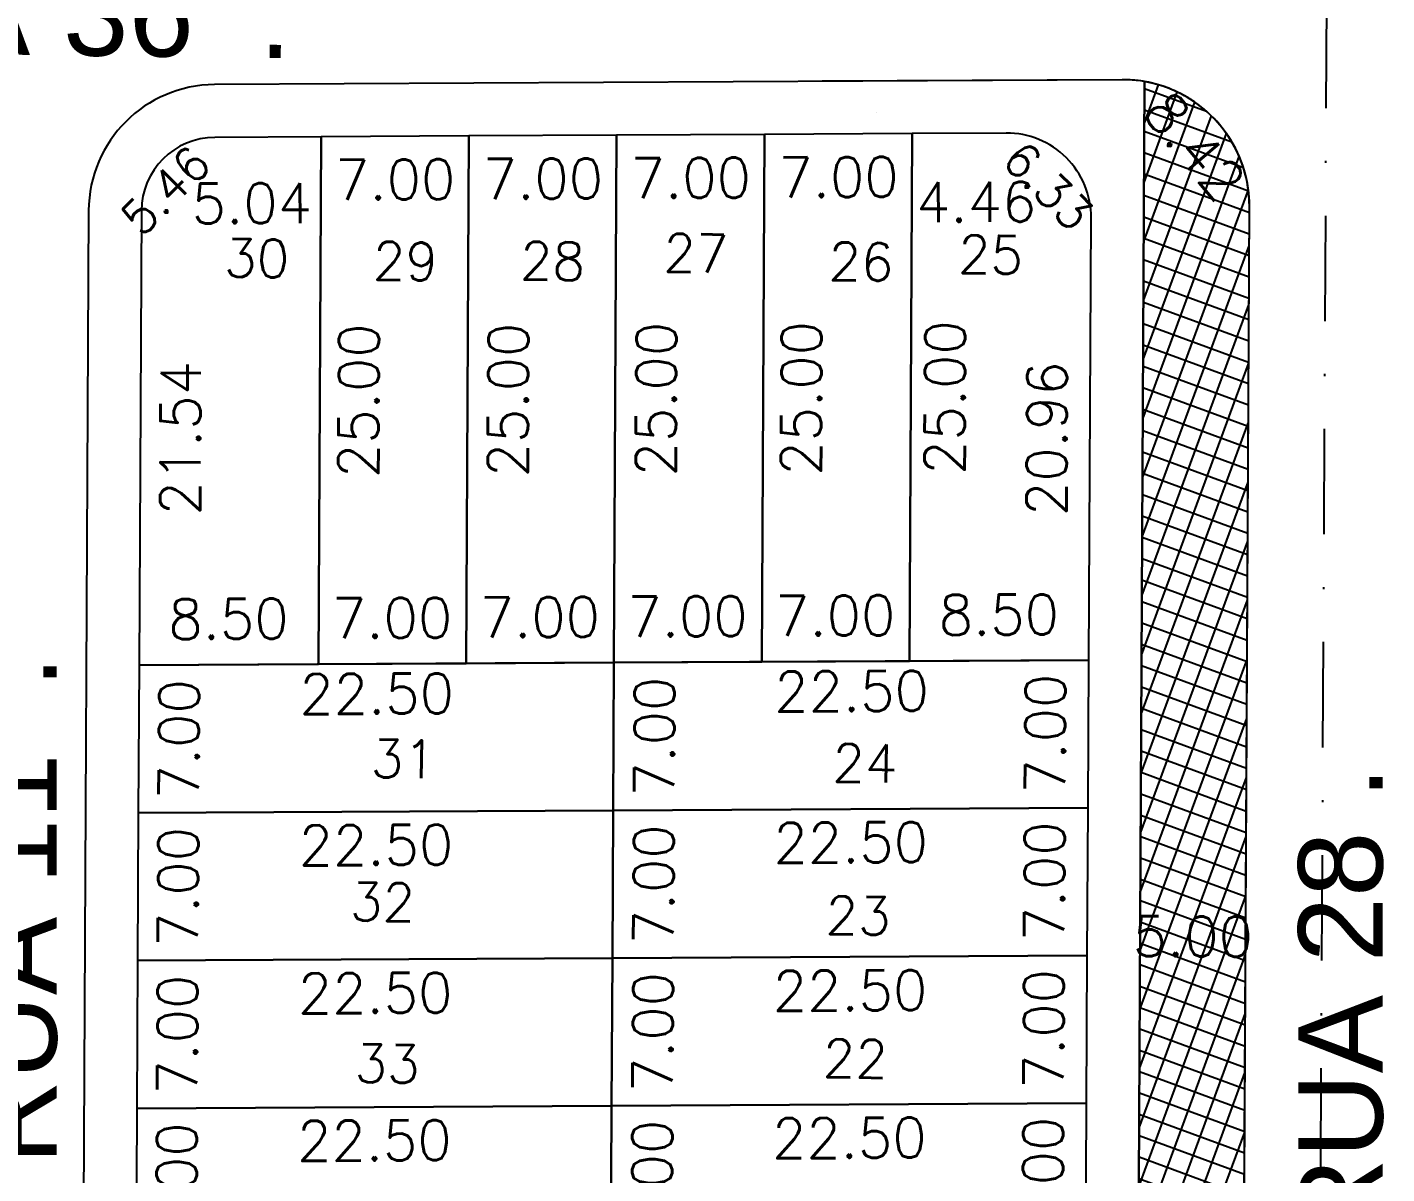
# Model space of a CAD drawing. Header units: millimetres. Extents: x -4430026 to 4783824, y 584 to 9593110.
# Drawn here: x 2247.3 to 2311.7, y 1450.7 to 1505 of the extents above; entities that cross this region are included whole.
import ezdxf
from ezdxf.enums import TextEntityAlignment as Align

# ---------------------------------------------------------------- set-up
doc = ezdxf.new("R2010")
doc.units = ezdxf.units.MM
doc.linetypes.add('DASHDOT', pattern=[1, 0.5, -0.25, 0, -0.25])
for name, color, linetype in [('AGT C-M', 10, 'Continuous'), ('Bra-Rua Calçadas', 1, 'Continuous'), ('Calçada', 1, 'Continuous'), ('Cota', 8, 'Continuous'), ('Cota Curvas', 2, 'Continuous'), ('COTAS', 8, 'Continuous'), ('EIXO DAS VIAS', 252, 'DASHDOT'), ('Lotes', 2, 'Continuous'), ('Nomes de Ruas', 3, 'Continuous'), ('Numero de lotes', 5, 'Continuous'), ('Área Verde Alameda etc.', 92, 'Continuous')]:
    doc.layers.add(name, color=color, linetype=linetype)
doc.styles.add('arcad1', font='romans.shx')
doc.styles.add('ARIAL', font='arial.ttf', dxfattribs={"height": 0.25})
doc.styles.add('ROMANS', font='romans.shx')
doc.dimstyles.new('BOLA100', dxfattribs={"dimscale": 0, "dimtxt": 1.9, "dimasz": 0.18, "dimexe": 0.18, "dimexo": 0.063, "dimgap": 0, "dimtad": 1, "dimzin": 4, "dimdsep": 46, "dimtxsty": 'ROMANS', "dimcen": 0.09, "dimse1": 1, "dimse2": 1, "dimsd1": 1, "dimsd2": 1, "dimclrt": 256, "dimaunit": 1, "dimadec": 4, "dimazin": 0, "dimtfac": 1.2, "dimtix": 1, "dimtmove": 2, "dimatfit": 3, "dimfxl": 1, "dimtvp": 2, "dimtolj": 1, "dimtzin": 4, "dimarcsym": 0})
pattern_1 = [(69.82082076, (-350710.31295, -9590084.73025), (-0.894034063135, 0.32857167248), []), (159.82082076, (-350710.31295, -9590084.73025), (-0.32857167248, -0.894034063135), [])]

# ---------------------------------------------------------------- blocks, each defined once
blk = doc.blocks.new('*D5898')
at = {"layer": 'DEFPOINTS', "color": 0}
for p in [(2296.398, 1454.012), (2297.496, 1454.006), (2297.46, 1447.006)]:
    blk.add_point(p, dxfattribs=at)
at = {"layer": 'Cota', "insert": (2295.43, 1450.516), "char_height": 1.9, "attachment_point": 5, "rotation": 89.70531, "style": 'ROMANS'}
blk.add_mtext('\\A1;7.00', dxfattribs=at)
blk = doc.blocks.new('*D5899')
at = {"layer": 'DEFPOINTS', "color": 0}
for p in [(2296.434, 1461.012), (2297.532, 1461.006), (2297.496, 1454.006)]:
    blk.add_point(p, dxfattribs=at)
at = {"layer": 'Cota', "insert": (2295.466, 1457.517), "char_height": 1.9, "attachment_point": 5, "rotation": 89.70531, "style": 'ROMANS'}
blk.add_mtext('\\A1;7.00', dxfattribs=at)
blk = doc.blocks.new('*D5900')
at = {"layer": 'DEFPOINTS', "color": 0}
for p in [(2296.47, 1468.012), (2297.568, 1468.007), (2297.532, 1461.006)]:
    blk.add_point(p, dxfattribs=at)
at = {"layer": 'Cota', "insert": (2295.502, 1464.517), "char_height": 1.9, "attachment_point": 5, "rotation": 89.70531, "style": 'ROMANS'}
blk.add_mtext('\\A1;7.00', dxfattribs=at)
blk = doc.blocks.new('*D5901')
at = {"layer": 'DEFPOINTS', "color": 0}
for p in [(2296.506, 1475.013), (2297.604, 1475.007), (2297.568, 1468.007)]:
    blk.add_point(p, dxfattribs=at)
at = {"layer": 'Cota', "insert": (2295.538, 1471.517), "char_height": 1.9, "attachment_point": 5, "rotation": 89.70531, "style": 'ROMANS'}
blk.add_mtext('\\A1;7.00', dxfattribs=at)
blk = doc.blocks.new('*D5902')
at = {"layer": 'DEFPOINTS', "color": 0}
for p in [(2296.614, 1495.971), (2297.711, 1495.966), (2297.604, 1475.007)]:
    blk.add_point(p, dxfattribs=at)
at = {"layer": 'Cota', "insert": (2295.61, 1485.497), "char_height": 1.9, "attachment_point": 5, "rotation": 89.70531, "style": 'ROMANS'}
blk.add_mtext('\\A1;20.96', dxfattribs=at)
blk = doc.blocks.new('*D5912')
at = {"layer": 'DEFPOINTS', "color": 0}
for p in [(2274.995, 1453.884), (2277.878, 1453.869), (2274.959, 1446.884)]:
    blk.add_point(p, dxfattribs=at)
at = {"layer": 'Cota', "insert": (2276.91, 1450.374), "char_height": 1.9, "attachment_point": 5, "rotation": 89.70531, "style": 'ROMANS'}
blk.add_mtext('\\A1;7.00', dxfattribs=at)
blk = doc.blocks.new('*D5913')
at = {"layer": 'DEFPOINTS', "color": 0}
for p in [(2275.031, 1460.884), (2277.914, 1460.87), (2274.995, 1453.884)]:
    blk.add_point(p, dxfattribs=at)
at = {"layer": 'Cota', "insert": (2276.946, 1457.374), "char_height": 1.9, "attachment_point": 5, "rotation": 89.70531, "style": 'ROMANS'}
blk.add_mtext('\\A1;7.00', dxfattribs=at)
blk = doc.blocks.new('*D5914')
at = {"layer": 'DEFPOINTS', "color": 0}
for p in [(2275.067, 1467.885), (2277.95, 1467.87), (2275.031, 1460.884)]:
    blk.add_point(p, dxfattribs=at)
at = {"layer": 'Cota', "insert": (2276.982, 1464.375), "char_height": 1.9, "attachment_point": 5, "rotation": 89.70531, "style": 'ROMANS'}
blk.add_mtext('\\A1;7.00', dxfattribs=at)
blk = doc.blocks.new('*D5915')
at = {"layer": 'DEFPOINTS', "color": 0}
for p in [(2275.103, 1474.885), (2277.986, 1474.87), (2275.067, 1467.885)]:
    blk.add_point(p, dxfattribs=at)
at = {"layer": 'Cota', "insert": (2277.018, 1471.375), "char_height": 1.9, "attachment_point": 5, "rotation": 89.70531, "style": 'ROMANS'}
blk.add_mtext('\\A1;7.00', dxfattribs=at)
blk = doc.blocks.new('*D5916')
at = {"layer": 'DEFPOINTS', "color": 0}
for p in [(2275.231, 1499.886), (2278.115, 1499.871), (2275.103, 1474.885)]:
    blk.add_point(p, dxfattribs=at)
at = {"layer": 'Cota', "insert": (2277.1, 1487.376), "char_height": 1.9, "attachment_point": 5, "rotation": 89.70531, "style": 'ROMANS'}
blk.add_mtext('\\A1;25.00', dxfattribs=at)
blk = doc.blocks.new('*D5924')
at = {"layer": 'DEFPOINTS', "color": 0}
for p in [(2252.494, 1453.762), (2255.349, 1453.748), (2252.458, 1446.762)]:
    blk.add_point(p, dxfattribs=at)
at = {"layer": 'Cota', "insert": (2254.381, 1450.252), "char_height": 1.9, "attachment_point": 5, "rotation": 89.70531, "style": 'ROMANS'}
blk.add_mtext('\\A1;7.00', dxfattribs=at)
blk = doc.blocks.new('*D5925')
at = {"layer": 'DEFPOINTS', "color": 0}
for p in [(2252.53, 1460.763), (2255.385, 1460.748), (2252.494, 1453.762)]:
    blk.add_point(p, dxfattribs=at)
at = {"layer": 'Cota', "insert": (2254.417, 1457.253), "char_height": 1.9, "attachment_point": 5, "rotation": 89.70531, "style": 'ROMANS'}
blk.add_mtext('\\A1;7.00', dxfattribs=at)
blk = doc.blocks.new('*D5926')
at = {"layer": 'DEFPOINTS', "color": 0}
for p in [(2252.566, 1467.763), (2255.421, 1467.748), (2252.53, 1460.763)]:
    blk.add_point(p, dxfattribs=at)
at = {"layer": 'Cota', "insert": (2254.453, 1464.253), "char_height": 1.9, "attachment_point": 5, "rotation": 89.70531, "style": 'ROMANS'}
blk.add_mtext('\\A1;7.00', dxfattribs=at)
blk = doc.blocks.new('*D5927')
at = {"layer": 'DEFPOINTS', "color": 0}
for p in [(2252.602, 1474.763), (2255.457, 1474.748), (2252.566, 1467.763)]:
    blk.add_point(p, dxfattribs=at)
at = {"layer": 'Cota', "insert": (2254.489, 1471.253), "char_height": 1.9, "attachment_point": 5, "rotation": 89.70531, "style": 'ROMANS'}
blk.add_mtext('\\A1;7.00', dxfattribs=at)
blk = doc.blocks.new('*D5928')
at = {"layer": 'DEFPOINTS', "color": 0}
for p in [(2252.713, 1496.301), (2255.567, 1496.286), (2252.602, 1474.763)]:
    blk.add_point(p, dxfattribs=at)
at = {"layer": 'Cota', "insert": (2254.562, 1485.522), "char_height": 1.9, "attachment_point": 5, "rotation": 89.70531, "style": 'ROMANS'}
blk.add_mtext('\\A1;21.54', dxfattribs=at)
blk = doc.blocks.new('*D5929')
at = {"layer": 'DEFPOINTS', "color": 0}
for p in [(2255.418, 1498.687), (2260.455, 1498.714), (2260.471, 1495.719)]:
    blk.add_point(p, dxfattribs=at)
at = {"layer": 'Cota', "insert": (2257.947, 1496.656), "char_height": 1.9, "attachment_point": 5, "rotation": 0.31037, "style": 'ROMANS'}
blk.add_mtext('\\A1;5.04', dxfattribs=at)
blk = doc.blocks.new('*D5930')
at = {"layer": 'DEFPOINTS', "color": 0}
for p in [(2261.231, 1499.81), (2268.231, 1499.848), (2268.247, 1496.853)]:
    blk.add_point(p, dxfattribs=at)
at = {"layer": 'Cota', "insert": (2264.742, 1497.784), "char_height": 1.9, "attachment_point": 5, "rotation": 0.31037, "style": 'ROMANS'}
blk.add_mtext('\\A1;7.00', dxfattribs=at)
blk = doc.blocks.new('*D5931')
at = {"layer": 'DEFPOINTS', "color": 0}
for p in [(2268.231, 1499.848), (2275.231, 1499.886), (2275.248, 1496.891)]:
    blk.add_point(p, dxfattribs=at)
at = {"layer": 'Cota', "insert": (2271.742, 1497.822), "char_height": 1.9, "attachment_point": 5, "rotation": 0.31037, "style": 'ROMANS'}
blk.add_mtext('\\A1;7.00', dxfattribs=at)
blk = doc.blocks.new('*D5932')
at = {"layer": 'DEFPOINTS', "color": 0}
for p in [(2275.231, 1499.886), (2282.232, 1499.924), (2282.248, 1496.929)]:
    blk.add_point(p, dxfattribs=at)
at = {"layer": 'Cota', "insert": (2278.743, 1497.86), "char_height": 1.9, "attachment_point": 5, "rotation": 0.31037, "style": 'ROMANS'}
blk.add_mtext('\\A1;7.00', dxfattribs=at)
blk = doc.blocks.new('*D5933')
at = {"layer": 'DEFPOINTS', "color": 0}
for p in [(2282.232, 1499.924), (2289.232, 1499.962), (2289.248, 1496.967)]:
    blk.add_point(p, dxfattribs=at)
at = {"layer": 'Cota', "insert": (2285.743, 1497.898), "char_height": 1.9, "attachment_point": 5, "rotation": 0.31037, "style": 'ROMANS'}
blk.add_mtext('\\A1;7.00', dxfattribs=at)
blk = doc.blocks.new('*D5934')
at = {"layer": 'DEFPOINTS', "color": 0}
for p in [(2290.024, 1498.753), (2294.482, 1498.777), (2294.498, 1495.782)]:
    blk.add_point(p, dxfattribs=at)
at = {"layer": 'Cota', "insert": (2292.264, 1496.72), "char_height": 1.9, "attachment_point": 5, "rotation": 0.31037, "style": 'ROMANS'}
blk.add_mtext('\\A1;4.46', dxfattribs=at)
blk = doc.blocks.new('*D5935')
at = {"layer": 'DEFPOINTS', "color": 0}
for p in [(2261.096, 1476.033), (2252.602, 1474.763), (2261.102, 1474.809)]:
    blk.add_point(p, dxfattribs=at)
at = {"layer": 'Cota', "insert": (2256.84, 1476.96), "char_height": 1.9, "attachment_point": 5, "rotation": 0.31037, "style": 'ROMANS'}
blk.add_mtext('\\A1;8.50', dxfattribs=at)
blk = doc.blocks.new('*D5936')
at = {"layer": 'DEFPOINTS', "color": 0}
for p in [(2268.096, 1476.071), (2261.102, 1474.809), (2268.102, 1474.847)]:
    blk.add_point(p, dxfattribs=at)
at = {"layer": 'Cota', "insert": (2264.591, 1477.002), "char_height": 1.9, "attachment_point": 5, "rotation": 0.31037, "style": 'ROMANS'}
blk.add_mtext('\\A1;7.00', dxfattribs=at)
blk = doc.blocks.new('*D5937')
at = {"layer": 'DEFPOINTS', "color": 0}
for p in [(2275.096, 1476.109), (2268.102, 1474.847), (2275.103, 1474.885)]:
    blk.add_point(p, dxfattribs=at)
at = {"layer": 'Cota', "insert": (2271.591, 1477.04), "char_height": 1.9, "attachment_point": 5, "rotation": 0.31037, "style": 'ROMANS'}
blk.add_mtext('\\A1;7.00', dxfattribs=at)
blk = doc.blocks.new('*D5938')
at = {"layer": 'DEFPOINTS', "color": 0}
for p in [(2282.096, 1476.147), (2275.103, 1474.885), (2282.103, 1474.923)]:
    blk.add_point(p, dxfattribs=at)
at = {"layer": 'Cota', "insert": (2278.591, 1477.078), "char_height": 1.9, "attachment_point": 5, "rotation": 0.31037, "style": 'ROMANS'}
blk.add_mtext('\\A1;7.00', dxfattribs=at)
blk = doc.blocks.new('*D5939')
at = {"layer": 'DEFPOINTS', "color": 0}
for p in [(2289.097, 1476.185), (2282.103, 1474.923), (2289.103, 1474.961)]:
    blk.add_point(p, dxfattribs=at)
at = {"layer": 'Cota', "insert": (2285.591, 1477.116), "char_height": 1.9, "attachment_point": 5, "rotation": 0.31037, "style": 'ROMANS'}
blk.add_mtext('\\A1;7.00', dxfattribs=at)
blk = doc.blocks.new('*D5940')
at = {"layer": 'DEFPOINTS', "color": 0}
for p in [(2297.597, 1476.231), (2289.103, 1474.961), (2297.604, 1475.007)]:
    blk.add_point(p, dxfattribs=at)
at = {"layer": 'Cota', "insert": (2293.342, 1477.158), "char_height": 1.9, "attachment_point": 5, "rotation": 0.31037, "style": 'ROMANS'}
blk.add_mtext('\\A1;8.50', dxfattribs=at)
blk = doc.blocks.new('*D5941')
at = {"layer": 'DEFPOINTS', "color": 0}
for p in [(2261.231, 1499.81), (2264.02, 1499.796), (2261.102, 1474.809)]:
    blk.add_point(p, dxfattribs=at)
at = {"layer": 'Cota', "insert": (2263.006, 1487.3), "char_height": 1.9, "attachment_point": 5, "rotation": 89.70531, "style": 'ROMANS'}
blk.add_mtext('\\A1;25.00', dxfattribs=at)
blk = doc.blocks.new('*D5942')
at = {"layer": 'DEFPOINTS', "color": 0}
for p in [(2268.231, 1499.848), (2271.102, 1499.833), (2268.102, 1474.847)]:
    blk.add_point(p, dxfattribs=at)
at = {"layer": 'Cota', "insert": (2270.088, 1487.338), "char_height": 1.9, "attachment_point": 5, "rotation": 89.70531, "style": 'ROMANS'}
blk.add_mtext('\\A1;25.00', dxfattribs=at)
blk = doc.blocks.new('*D5943')
at = {"layer": 'DEFPOINTS', "color": 0}
for p in [(2282.232, 1499.924), (2284.995, 1499.91), (2282.103, 1474.923)]:
    blk.add_point(p, dxfattribs=at)
at = {"layer": 'Cota', "insert": (2283.98, 1487.414), "char_height": 1.9, "attachment_point": 5, "rotation": 89.70531, "style": 'ROMANS'}
blk.add_mtext('\\A1;25.00', dxfattribs=at)
blk = doc.blocks.new('*D5944')
at = {"layer": 'DEFPOINTS', "color": 0}
for p in [(2289.232, 1499.962), (2291.797, 1499.949), (2289.103, 1474.961)]:
    blk.add_point(p, dxfattribs=at)
at = {"layer": 'Cota', "insert": (2290.783, 1487.453), "char_height": 1.9, "attachment_point": 5, "rotation": 89.70531, "style": 'ROMANS'}
blk.add_mtext('\\A1;25.00', dxfattribs=at)
blk = doc.blocks.new('*D5945')
at = {"layer": 'DEFPOINTS', "color": 0}
for p in [(2252.602, 1474.763), (2275.103, 1474.885), (2275.115, 1472.524)]:
    blk.add_point(p, dxfattribs=at)
at = {"layer": 'Cota', "insert": (2263.86, 1473.413), "char_height": 1.9, "attachment_point": 5, "rotation": 0.31037, "style": 'ROMANS'}
blk.add_mtext('\\A1;22.50', dxfattribs=at)
blk = doc.blocks.new('*D5946')
at = {"layer": 'DEFPOINTS', "color": 0}
for p in [(2252.566, 1467.763), (2275.067, 1467.885), (2275.08, 1465.352)]:
    blk.add_point(p, dxfattribs=at)
at = {"layer": 'Cota', "insert": (2263.825, 1466.241), "char_height": 1.9, "attachment_point": 5, "rotation": 0.31037, "style": 'ROMANS'}
blk.add_mtext('\\A1;22.50', dxfattribs=at)
blk = doc.blocks.new('*D5947')
at = {"layer": 'DEFPOINTS', "color": 0}
for p in [(2252.53, 1460.763), (2275.031, 1460.884), (2275.045, 1458.337)]:
    blk.add_point(p, dxfattribs=at)
at = {"layer": 'Cota', "insert": (2263.789, 1459.226), "char_height": 1.9, "attachment_point": 5, "rotation": 0.31037, "style": 'ROMANS'}
blk.add_mtext('\\A1;22.50', dxfattribs=at)
blk = doc.blocks.new('*D5948')
at = {"layer": 'DEFPOINTS', "color": 0}
for p in [(2252.494, 1453.762), (2274.995, 1453.884), (2275.008, 1451.35)]:
    blk.add_point(p, dxfattribs=at)
at = {"layer": 'Cota', "insert": (2263.753, 1452.239), "char_height": 1.9, "attachment_point": 5, "rotation": 0.31037, "style": 'ROMANS'}
blk.add_mtext('\\A1;22.50', dxfattribs=at)
blk = doc.blocks.new('*D5964')
at = {"layer": 'DEFPOINTS', "color": 0}
for p in [(2275.103, 1474.885), (2297.604, 1475.007), (2297.616, 1472.646)]:
    blk.add_point(p, dxfattribs=at)
at = {"layer": 'Cota', "insert": (2286.361, 1473.535), "char_height": 1.9, "attachment_point": 5, "rotation": 0.31037, "style": 'ROMANS'}
blk.add_mtext('\\A1;22.50', dxfattribs=at)
blk = doc.blocks.new('*D5965')
at = {"layer": 'DEFPOINTS', "color": 0}
for p in [(2275.067, 1467.885), (2297.568, 1468.007), (2297.581, 1465.474)]:
    blk.add_point(p, dxfattribs=at)
at = {"layer": 'Cota', "insert": (2286.326, 1466.363), "char_height": 1.9, "attachment_point": 5, "rotation": 0.31037, "style": 'ROMANS'}
blk.add_mtext('\\A1;22.50', dxfattribs=at)
blk = doc.blocks.new('*D5966')
at = {"layer": 'DEFPOINTS', "color": 0}
for p in [(2275.031, 1460.884), (2297.532, 1461.006), (2297.545, 1458.459)]:
    blk.add_point(p, dxfattribs=at)
at = {"layer": 'Cota', "insert": (2286.29, 1459.348), "char_height": 1.9, "attachment_point": 5, "rotation": 0.31037, "style": 'ROMANS'}
blk.add_mtext('\\A1;22.50', dxfattribs=at)
blk = doc.blocks.new('*D5967')
at = {"layer": 'DEFPOINTS', "color": 0}
for p in [(2297.496, 1454.006), (2274.995, 1453.884), (2297.509, 1451.472)]:
    blk.add_point(p, dxfattribs=at)
at = {"layer": 'Cota', "insert": (2286.254, 1452.361), "char_height": 1.9, "attachment_point": 5, "rotation": 0.31037, "style": 'ROMANS'}
blk.add_mtext('\\A1;22.50', dxfattribs=at)
blk = doc.blocks.new('*D7524')
at = {"layer": 'DEFPOINTS', "color": 0}
for p in [(2300.245, 1502.427), (2299.534, 1364.329), (2301.689, 1364.318)]:
    blk.add_point(p, dxfattribs=at)
at = {"layer": 'Cota', "insert": (2301.346, 1440.037), "char_height": 1.9, "attachment_point": 5, "rotation": 89.70531, "style": 'ROMANS'}
blk.add_mtext('\\A1;138.10', dxfattribs=at)
blk = doc.blocks.new('*D7525')
at = {"layer": 'DEFPOINTS', "color": 0}
for p in [(2305.214, 1496.485), (2304.107, 1364.306), (2304.534, 1364.304)]:
    blk.add_point(p, dxfattribs=at)
at = {"layer": 'Cota', "insert": (2303.497, 1430.402), "char_height": 1.9, "attachment_point": 5, "rotation": 89.70531, "style": 'ROMANS'}
blk.add_mtext('\\A1;132.18', dxfattribs=at)
blk = doc.blocks.new('*D7530')
at = {"layer": 'DEFPOINTS', "color": 0}
for p in [(2300.038, 1462.24), (2305.038, 1462.214), (2305.031, 1460.946)]:
    blk.add_point(p, dxfattribs=at)
at = {"layer": 'Cota', "insert": (2302.536, 1461.909), "char_height": 1.9, "attachment_point": 5, "rotation": 359.70531, "style": 'ROMANS'}
blk.add_mtext('\\A1;5.00', dxfattribs=at)
blk = doc.blocks.new('*D14057')
at = {"layer": 'DEFPOINTS', "color": 0, "linetype": 'ByBlock'}
for p in [(2308.835, 1506.475), (2246.633, 1506.112), (2308.856, 1502.875)]:
    blk.add_point(p, dxfattribs=at)
at = {"layer": 'COTAS', "linetype": 'ByBlock', "insert": (2277.739, 1508.236), "char_height": 1.9, "attachment_point": 5, "rotation": 0.33364, "style": 'ROMANS'}
blk.add_mtext('\\A1;62.20', dxfattribs=at)
blk = doc.blocks.new('*D14058')
at = {"layer": 'DEFPOINTS', "color": 0, "linetype": 'ByBlock'}
for p in [(2308.835, 1506.475), (2423.633, 1505.642), (2423.618, 1503.599)]:
    blk.add_point(p, dxfattribs=at)
at = {"layer": 'COTAS', "linetype": 'ByBlock', "insert": (2366.226, 1504.966), "char_height": 1.9, "attachment_point": 5, "rotation": 359.58423, "style": 'ROMANS'}
blk.add_mtext('\\A1;114.80', dxfattribs=at)

msp = doc.modelspace()

# ---------------------------------------------------------------- hatches: boundary and pattern name
at = {"layer": 'Área Verde Alameda etc.'}
h = msp.add_hatch(dxfattribs=at)
h.set_pattern_fill('ANSI37', color=256, scale=0.3, angle=24.82082, style=0)
h.set_pattern_definition(pattern_1)
edge = h.paths.add_edge_path()
edge.add_line((2304.534, 1364.304), (2305.214, 1496.485))
edge.add_arc((2299.214, 1496.516), 6, 359.70531, 393.65861)
edge.add_arc((2299.214, 1496.516), 6, 33.65861, 35.50074)
edge.add_arc((2299.214, 1496.516), 6, 35.50074, 52.09358)
edge.add_arc((2299.214, 1496.516), 6, 52.09358, 80.11124)
edge.add_line((2300.245, 1502.427), (2299.534, 1364.329))
edge.add_arc((2292.535, 1364.365), 7, 322.09358, 359.70531, ccw=False)
edge.add_line((2298.058, 1360.065), (2260.052, 1311.256))
edge.add_line((2260.052, 1311.256), (2263.997, 1308.184))
edge.add_line((2263.997, 1308.184), (2302.003, 1356.993))
edge.add_arc((2292.535, 1364.365), 12, 322.09358, 332.64148)
edge.add_arc((2292.535, 1364.365), 12, 332.64148, 352.33101)
edge.add_arc((2292.535, 1364.365), 12, 352.33101, 359.70531)
h = msp.add_hatch(dxfattribs=at)
h.set_pattern_fill('ANSI37', color=256, scale=0.3, angle=24.82082, style=0)
h.set_pattern_definition(pattern_1)
edge = h.paths.add_edge_path()
edge.add_line((2384.717, 1450.198), (2270.309, 1303.269))
edge.add_line((2270.309, 1303.269), (2274.254, 1300.197))
edge.add_line((2274.254, 1300.197), (2388.662, 1447.126))
edge.add_arc((2413.119, 1428.086), 30.995, 78.29344, 142.09799, ccw=False)
edge.add_arc((2413.419, 1458.079), 6, 3.40904, 89.3668)
edge.add_arc((2413.122, 1428.081), 36, 89.42147, 142.09358)

# ---------------------------------------------------------------- linework, layer by layer
at = {"layer": 'AGT C-M', "elevation": 90}
msp.add_lwpolyline([(2287.55, 1500.976), (2287.55, 1500.976)], dxfattribs=at)
at = {"layer": 'Bra-Rua Calçadas'}
msp.add_lwpolyline([(2260.052, 1311.256), (2298.058, 1360.065, 0.165602), (2299.534, 1364.329), (2300.245, 1502.427)], format="xyb", dxfattribs=at)
msp.add_lwpolyline([(2304.534, 1364.304), (2305.214, 1496.485, 0.149243), (2304.208, 1499.841, 0.008038), (2304.099, 1500, 0.072527), (2302.901, 1501.25, 0.122863), (2300.245, 1502.427), (2299.534, 1364.329, -0.165602), (2298.058, 1360.065), (2260.052, 1311.256), (2263.997, 1308.184), (2302.003, 1356.993, 0.046056), (2303.192, 1358.851, 0.086124), (2304.427, 1362.764, 0.032188)], format="xyb", close=True, dxfattribs=at)
at = {"layer": 'Calçada', "lineweight": -3}
for p, q in [((2299.182, 1502.516), (2256.18, 1502.283)), ((2299.182, 1502.516), (2256.18, 1502.283)), ((2299.182, 1502.516), (2256.18, 1502.283)), ((2299.182, 1502.516), (2256.18, 1502.283)), ((2250.213, 1496.314), (2249.663, 1389.465)), ((2250.213, 1496.314), (2249.674, 1391.509)), ((2250.213, 1496.314), (2249.674, 1391.509)), ((2250.213, 1496.314), (2249.674, 1391.509)), ((2304.534, 1364.304), (2305.214, 1496.485))]:
    msp.add_line(p, q, dxfattribs=at)
at = {"layer": 'Calçada'}
msp.add_lwpolyline([(2262.461, 1306.211), (2302.003, 1356.993, 0.165602), (2304.534, 1364.304), (2305.214, 1496.485, 0.15747), (2304.099, 1500, 0.072527), (2302.901, 1501.25, 0.116434), (2300.394, 1502.399, 0.019195), (2299.94, 1502.472, 0.031658), (2299.182, 1502.516), (2284.973, 1502.439)], format="xyb", dxfattribs=at)
at = {"layer": 'Calçada', "lineweight": -3}
for centre, start, end in [((2299.214, 1496.516), 359.70531, 90.31037), ((2299.214, 1496.516), 359.70531, 90.31037), ((2299.214, 1496.516), 359.70531, 90.31037), ((2299.214, 1496.516), 359.70531, 90.31037), ((2256.213, 1496.283), 90.31037, 179.70531), ((2256.213, 1496.283), 90.31037, 179.70531), ((2256.213, 1496.283), 90.31037, 179.70531), ((2256.213, 1496.283), 90.31037, 179.70531)]:
    msp.add_arc(centre, 6, start, end, dxfattribs=at)
at = {"layer": 'EIXO DAS VIAS', "ltscale": 10}
msp.add_line((2308.864, 1506.168, 103.708), (2308.104, 1358.317, 103.708), dxfattribs=at)
at = {"layer": 'Lotes'}
for points in [[(2261.231, 1499.81), (2256.194, 1499.783, 0.411124), (2252.713, 1496.301), (2252.602, 1474.763), (2261.102, 1474.809)], [(2297.711, 1495.966, 0.41731), (2293.69, 1499.986), (2289.232, 1499.962), (2289.103, 1474.961), (2297.604, 1475.007)]]:
    msp.add_lwpolyline(points, format="xyb", close=True, dxfattribs=at)
for points in [[(2268.231, 1499.848), (2261.231, 1499.81), (2261.102, 1474.809), (2268.102, 1474.847)], [(2275.231, 1499.886), (2268.231, 1499.848), (2268.102, 1474.847), (2275.103, 1474.885)], [(2282.232, 1499.924), (2275.231, 1499.886), (2275.103, 1474.885), (2282.103, 1474.923)], [(2289.232, 1499.962), (2282.232, 1499.924), (2282.103, 1474.923), (2289.103, 1474.961)], [(2252.602, 1474.763), (2252.566, 1467.763), (2275.067, 1467.885), (2275.103, 1474.885)], [(2275.103, 1474.885), (2275.067, 1467.885), (2297.568, 1468.007), (2297.604, 1475.007)], [(2252.566, 1467.763), (2252.53, 1460.763), (2275.031, 1460.884), (2275.067, 1467.885)], [(2275.067, 1467.885), (2275.031, 1460.884), (2297.532, 1461.006), (2297.568, 1468.007)], [(2252.53, 1460.763), (2252.494, 1453.762), (2274.995, 1453.884), (2275.031, 1460.884)], [(2275.031, 1460.884), (2274.995, 1453.884), (2297.496, 1454.006), (2297.532, 1461.006)], [(2274.995, 1453.884), (2274.959, 1446.884), (2297.46, 1447.006), (2297.496, 1454.006)], [(2252.494, 1453.762), (2252.458, 1446.762), (2274.959, 1446.884), (2274.995, 1453.884)]]:
    msp.add_lwpolyline(points, close=True, dxfattribs=at)
at = {"layer": 'Área Verde Alameda etc.'}
msp.add_lwpolyline([(2260.052, 1311.256), (2298.058, 1360.065, 0.165602), (2299.534, 1364.329), (2300.245, 1502.427)], format="xyb", dxfattribs=at)
msp.add_lwpolyline([(2304.534, 1364.304), (2305.214, 1496.485, 0.149243), (2304.208, 1499.841, 0.008038), (2304.099, 1500, 0.072527), (2302.901, 1501.25, 0.122863), (2300.245, 1502.427), (2299.534, 1364.329, -0.165602), (2298.058, 1360.065), (2260.052, 1311.256), (2263.997, 1308.184), (2302.003, 1356.993, 0.046056), (2303.192, 1358.851, 0.086124), (2304.427, 1362.764, 0.032188)], format="xyb", close=True, dxfattribs=at)

# ---------------------------------------------------------------- texts
at = {"layer": 'Cota', "insert": (2302.614, 1499.36), "char_height": 1.9, "attachment_point": 5, "rotation": 309.90828, "style": 'ROMANS'}
msp.add_mtext('\\A1;8.42', dxfattribs=at)
at = {"layer": 'Cota Curvas', "char_height": 1.6, "attachment_point": 5, "style": 'ROMANS'}
for s, insert, rotation in [('\\A1;5.46', (2253.857, 1497.266, -51.854), 45.00784), ('\\A1;6.33', (2295.669, 1497.479, -51.854), 315.00784)]:
    msp.add_mtext(s, dxfattribs=dict(at, insert=insert, rotation=rotation))
at = {"layer": 'Nomes de Ruas', "extrusion": (-0.084173, 0.020544, 0.996239), "style": 'ARIAL'}
msp.add_text('RUA 36  .', height=4, rotation=102.96746, dxfattribs=at).set_placement((-1995.716, 1819.803, -158.269), align=Align.MIDDLE_CENTER)
at = {"layer": 'Nomes de Ruas', "extrusion": (-0.01947, -0.084427, 0.996239), "style": 'ARIAL'}
for s, p in [('RUA 11  .', (1860.445, 1923.342, -167.274)), ('RUA 28 .', (1922.673, 1933.06, -168.119))]:
    msp.add_text(s, height=4, rotation=102.96746, dxfattribs=at).set_placement(p, align=Align.MIDDLE_CENTER)
at = {"layer": 'Numero de lotes', "style": 'arcad1'}
for s, p in [('30', (2258.178, 1494.05, 103.708)), ('29', (2265.224, 1493.913, 103.708)), ('28', (2272.193, 1493.919, 103.708)), ('27', (2278.984, 1494.291, 103.708)), ('26', (2286.814, 1493.89, 103.708)), ('25', (2292.95, 1494.223, 103.708)), ('31', (2265.134, 1470.324, 103.708)), ('24', (2286.995, 1470.118, 103.708)), ('32', (2264.141, 1463.543, 103.708)), ('23', (2286.674, 1462.897, 103.708)), ('33', (2264.361, 1455.878, 103.708)), ('22', (2286.54, 1456.12, 103.708))]:
    msp.add_text(s, height=1.8, rotation=358.97539, dxfattribs=at).set_placement(p, align=Align.MIDDLE_CENTER)

# ---------------------------------------------------------------- dimensions: what is measured, and where the dimension line sits
at = {"layer": 'Cota'}
dim = msp.add_linear_dim(base=(2301.689, 1364.318), p1=(2300.245, 1502.427), p2=(2299.534, 1364.329), angle=269.70531, dimstyle='BOLA100', override={"dimscale": 1}, dxfattribs=at)
dim.commit()
dim.dimension.update_dxf_attribs({"geometry": '*D7524', "text_midpoint": (2301.346, 1440.037), "dimtype": 161})
for p1, p2, distance, picture, middle in [((2261.102, 1474.809), (2261.231, 1499.81), -2.789, '*D5941', (2263.006, 1487.3)), ((2268.102, 1474.847), (2268.231, 1499.848), -2.871, '*D5942', (2270.088, 1487.338)), ((2282.103, 1474.923), (2282.232, 1499.924), -2.763, '*D5943', (2283.98, 1487.414)), ((2289.103, 1474.961), (2289.232, 1499.962), -2.565, '*D5944', (2290.783, 1487.453)), ((2255.418, 1498.687), (2260.455, 1498.714), -2.995, '*D5929', (2257.947, 1496.656)), ((2305.214, 1496.485), (2304.534, 1364.304), -0.428, '*D7525', (2303.497, 1430.402)), ((2252.602, 1474.763), (2261.102, 1474.809), 1.224, '*D5935', (2256.84, 1476.96)), ((2252.602, 1474.763), (2275.103, 1474.885), -2.361, '*D5945', (2263.86, 1473.413)), ((2252.566, 1467.763), (2275.067, 1467.885), -2.533, '*D5946', (2263.825, 1466.241)), ((2300.038, 1462.24), (2305.038, 1462.214), -1.269, '*D7530', (2302.536, 1461.909)), ((2252.53, 1460.763), (2275.031, 1460.884), -2.548, '*D5947', (2263.789, 1459.226)), ((2252.494, 1453.762), (2274.995, 1453.884), -2.534, '*D5948', (2263.753, 1452.239))]:
    dim = msp.add_aligned_dim(p1=p1, p2=p2, distance=distance, dimstyle='BOLA100', override={"dimscale": 1}, dxfattribs=at)
    dim.commit()
    dim.dimension.update_dxf_attribs({"geometry": picture, "text_midpoint": middle})
for base, p1, p2, angle, picture, middle in [((2268.247, 1496.853), (2261.231, 1499.81), (2268.231, 1499.848), 180.31037, '*D5930', (2264.742, 1497.784)), ((2275.248, 1496.891), (2268.231, 1499.848), (2275.231, 1499.886), 180.31037, '*D5931', (2271.742, 1497.822)), ((2278.115, 1499.871), (2275.103, 1474.885), (2275.231, 1499.886), 269.70531, '*D5916', (2277.1, 1487.376)), ((2282.248, 1496.929), (2275.231, 1499.886), (2282.232, 1499.924), 180.31037, '*D5932', (2278.743, 1497.86)), ((2289.248, 1496.967), (2282.232, 1499.924), (2289.232, 1499.962), 180.31037, '*D5933', (2285.743, 1497.898)), ((2294.498, 1495.782), (2290.024, 1498.753), (2294.482, 1498.777), 180.31037, '*D5934', (2292.264, 1496.72)), ((2255.567, 1496.286), (2252.602, 1474.763), (2252.713, 1496.301), 269.70531, '*D5928', (2254.562, 1485.522)), ((2296.614, 1495.971), (2297.604, 1475.007), (2297.711, 1495.966), 269.70531, '*D5902', (2295.61, 1485.497)), ((2268.096, 1476.071), (2261.102, 1474.809), (2268.102, 1474.847), 180.31037, '*D5936', (2264.591, 1477.002)), ((2275.096, 1476.109), (2268.102, 1474.847), (2275.103, 1474.885), 180.31037, '*D5937', (2271.591, 1477.04)), ((2282.096, 1476.147), (2275.103, 1474.885), (2282.103, 1474.923), 180.31037, '*D5938', (2278.591, 1477.078)), ((2289.097, 1476.185), (2282.103, 1474.923), (2289.103, 1474.961), 180.31037, '*D5939', (2285.591, 1477.116)), ((2297.597, 1476.231), (2289.103, 1474.961), (2297.604, 1475.007), 180.31037, '*D5940', (2293.342, 1477.158)), ((2255.457, 1474.748), (2252.566, 1467.763), (2252.602, 1474.763), 269.70531, '*D5927', (2254.489, 1471.253)), ((2277.986, 1474.87), (2275.067, 1467.885), (2275.103, 1474.885), 269.70531, '*D5915', (2277.018, 1471.375)), ((2297.616, 1472.646), (2275.103, 1474.885), (2297.604, 1475.007), 180.31037, '*D5964', (2286.361, 1473.535)), ((2296.506, 1475.013), (2297.568, 1468.007), (2297.604, 1475.007), 269.70531, '*D5901', (2295.538, 1471.517)), ((2255.421, 1467.748), (2252.53, 1460.763), (2252.566, 1467.763), 269.70531, '*D5926', (2254.453, 1464.253)), ((2277.95, 1467.87), (2275.031, 1460.884), (2275.067, 1467.885), 269.70531, '*D5914', (2276.982, 1464.375)), ((2297.581, 1465.474), (2275.067, 1467.885), (2297.568, 1468.007), 180.31037, '*D5965', (2286.326, 1466.363)), ((2296.47, 1468.012), (2297.532, 1461.006), (2297.568, 1468.007), 269.70531, '*D5900', (2295.502, 1464.517)), ((2255.385, 1460.748), (2252.494, 1453.762), (2252.53, 1460.763), 269.70531, '*D5925', (2254.417, 1457.253)), ((2277.914, 1460.87), (2274.995, 1453.884), (2275.031, 1460.884), 269.70531, '*D5913', (2276.946, 1457.374)), ((2297.545, 1458.459), (2275.031, 1460.884), (2297.532, 1461.006), 180.31037, '*D5966', (2286.29, 1459.348)), ((2296.434, 1461.012), (2297.496, 1454.006), (2297.532, 1461.006), 269.70531, '*D5899', (2295.466, 1457.517)), ((2297.509, 1451.472), (2274.995, 1453.884), (2297.496, 1454.006), 180.31037, '*D5967', (2286.254, 1452.361)), ((2296.398, 1454.012), (2297.46, 1447.006), (2297.496, 1454.006), 269.70531, '*D5898', (2295.43, 1450.516)), ((2255.349, 1453.748), (2252.458, 1446.762), (2252.494, 1453.762), 269.70531, '*D5924', (2254.381, 1450.252)), ((2277.878, 1453.869), (2274.959, 1446.884), (2274.995, 1453.884), 269.70531, '*D5912', (2276.91, 1450.374))]:
    dim = msp.add_linear_dim(base=base, p1=p1, p2=p2, angle=angle, dimstyle='BOLA100', override={"dimscale": 1}, dxfattribs=at)
    dim.commit()
    dim.dimension.update_dxf_attribs({"geometry": picture, "text_midpoint": middle})
at = {"layer": 'COTAS', "linetype": 'ByBlock'}
dim = msp.add_linear_dim(base=(2308.856, 1502.875, 2.439), p1=(2246.633, 1506.112, 2.439), p2=(2308.835, 1506.475, 2.439), angle=0.33364, dimstyle='BOLA100', override={"dimscale": 1, "dimfxl": 0.18}, dxfattribs=at)
dim.commit()
dim.dimension.update_dxf_attribs({"geometry": '*D14057', "text_midpoint": (2277.739, 1508.236, 2.439), "dimtype": 161})
dim = msp.add_aligned_dim(p1=(2308.835, 1506.475, 2.439), p2=(2423.633, 1505.642, 2.439), distance=-2.043, dimstyle='BOLA100', override={"dimscale": 1, "dimfxl": 0.18}, dxfattribs=at)
dim.commit()
dim.dimension.update_dxf_attribs({"geometry": '*D14058', "text_midpoint": (2366.226, 1504.966, 2.439)})

doc.saveas('drawing.dxf')
